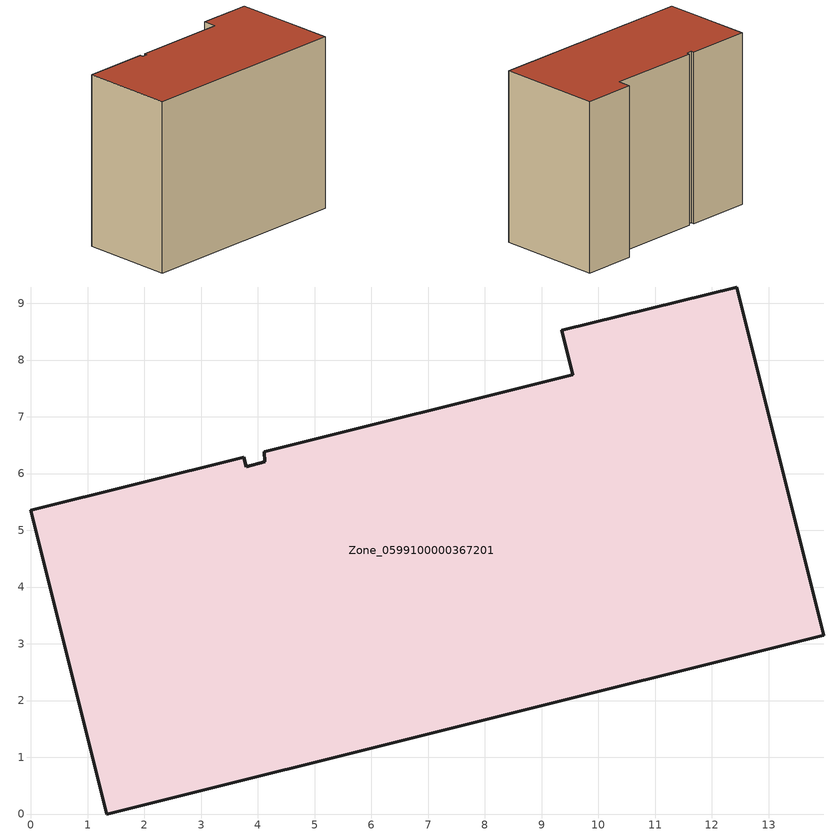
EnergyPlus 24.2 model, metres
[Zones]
Zone_0599100000367201
 floor ground (C_G): 4.12,6.38 9.54,7.74 9.35,8.53 12.44,9.29 13.97,3.15 1.33,0 0,5.35 3.75,6.29 3.79,6.12 4.12,6.21 z0
 wall outside (C_F): 13.97,3.15 12.44,9.29 9.35,8.53 9.54,7.74 4.12,6.38 4.12,6.21 3.79,6.12 3.75,6.29 0,5.35 1.33,0 13.97,3.15 z0:10.42
 roof outside (C_R): 9.54,7.74 4.12,6.38 4.12,6.21 3.79,6.12 3.75,6.29 0,5.35 1.33,0 13.97,3.15 12.44,9.29 9.35,8.53 z10.42
[BUILDING]
Pand.0599100000367201: North Axis=0; Terrain=City; Loads Convergence Tolerance Value=0.04; Temperature Convergence Tolerance Value=0.4; Solar Distribution=FullExterior; Maximum Number of Warmup Days=25; Minimum Number of Warmup Days=1
[Site:Location]
Rotterdam.The.Hague.AP_ZH_NLD Design_Conditions: Latitude=51.96; Longitude=4.45; Time Zone=1; Elevation=-4.5
[SITE:GROUNDTEMPERATURE:BUILDINGSURFACE]
18, 18, 18, 18, 18, 18, 18, 18, 18, 18, 18, 18
[MATERIAL] Thermal Absorptance=0.9; Solar Absorptance=0.7; Visible Absorptance=0.7
Name | Roughness | Thickness | Conductivity | Density | Specific Heat
G.TC.1992-2005 | MediumSmooth | 0.15 | 0.06 | 540 | 1210
F.TC.1992-2005 | Rough | 0.3 | 0.12 | 1920 | 840
R.TC.1992-2005 | MediumRough | 0.2 | 0.08 | 1500 | 1000
[CONSTRUCTION]
C_G: G.TC.1992-2005
C_F: F.TC.1992-2005
C_R: R.TC.1992-2005
[ZONE]
Zone_0599100000367201: Type=1; Multiplier=1; Ceiling Height=Autocalculate; Volume=Autocalculate; Floor Area=autocalculate; Part of Total Floor Area=Yes
[ZONEINFILTRATION:DESIGNFLOWRATE]
Infil_Zone_0599100000367201: Zone or ZoneList or Space or SpaceList=Zone_0599100000367201; Schedule=AlwaysOn; Design Flow Rate Calculation Method=Flow/Area; Flow Rate per Floor Area=0.0015; Constant Term Coefficient=1; Temperature Term Coefficient=0; Velocity Term Coefficient=0; Velocity Squared Term Coefficient=0
[HVACTEMPLATE:ZONE:IDEALLOADSAIRSYSTEM]
Zone_0599100000367201: Maximum Heating Supply Air Temperature=50; Minimum Cooling Supply Air Temperature=13; Maximum Heating Supply Air Humidity Ratio=0.0156; Minimum Cooling Supply Air Humidity Ratio=0.0077; Heating Limit=NoLimit; Cooling Limit=NoLimit; Dehumidification Control Type=ConstantSensibleHeatRatio; Cooling Sensible Heat Ratio=0.7; Dehumidification Setpoint=60; Humidification Control Type=None; Humidification Setpoint=30; Outdoor Air Method=None; Outdoor Air Flow Rate per Person=0.00944; Outdoor Air Flow Rate per Zone Floor Area=0; Outdoor Air Flow Rate per Zone=0; Demand Controlled Ventilation Type=None; Outdoor Air Economizer Type=NoEconomizer; Heat Recovery Type=None; Sensible Heat Recovery Effectiveness=0.7; Latent Heat Recovery Effectiveness=0.65
[ZONECONTROL:THERMOSTAT]
ThermostatControl_Zone_0599100000367201: Zone or ZoneList=Zone_0599100000367201; Control Type Schedule=DualSetpointControlType; Control 1=Thermostat_Zone_0599100000367201; Temperature Difference Between Cutout And Setpoint=0
[THERMOSTATSETPOINT:DUALSETPOINT]
Thermostat_Zone_0599100000367201: Heating Setpoint Temperature Schedule=HeatingSetpoint_Zone_0599100000367201; Cooling Setpoint Temperature Schedule=CoolingSetpoint_Zone_0599100000367201
[SCHEDULE:COMPACT]
HeatingSetpoint_Zone_0599100000367201: Through: 12/31, For: AllDays, Until: 24:00, 21
CoolingSetpoint_Zone_0599100000367201: Through: 12/31, For: AllDays, Until: 24:00, 24
DualSetpointControlType: Through: 12/31, For: AllDays, Until: 24:00, 4
AlwaysOn: Through: 12/31, For: AllDays, Until: 24:00, 1
